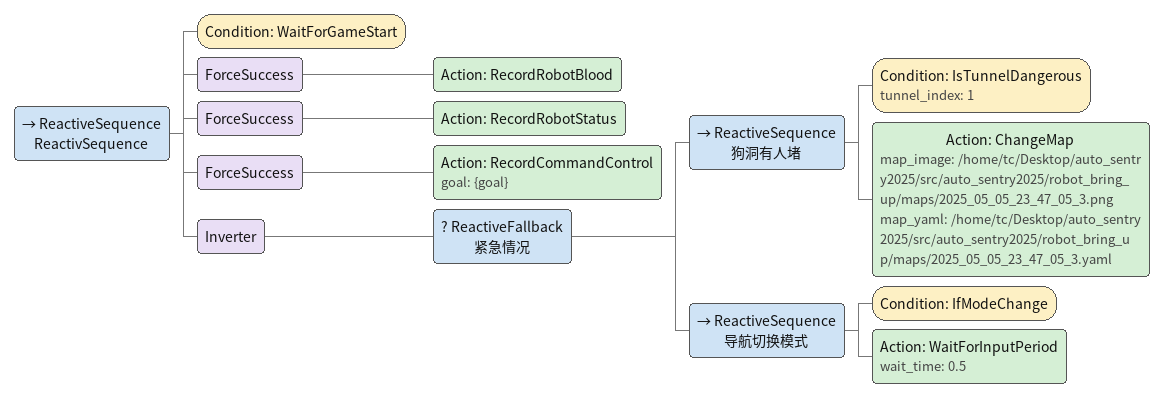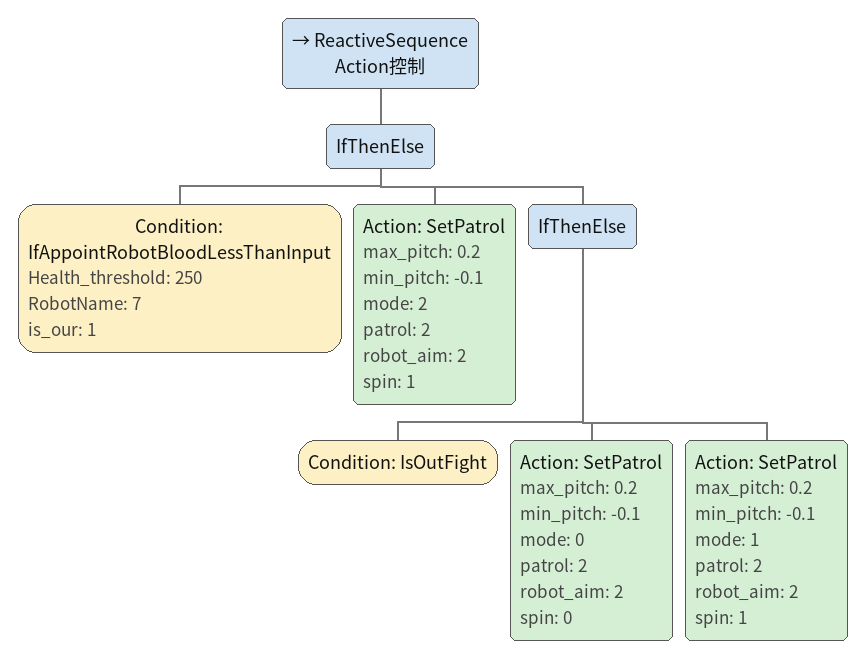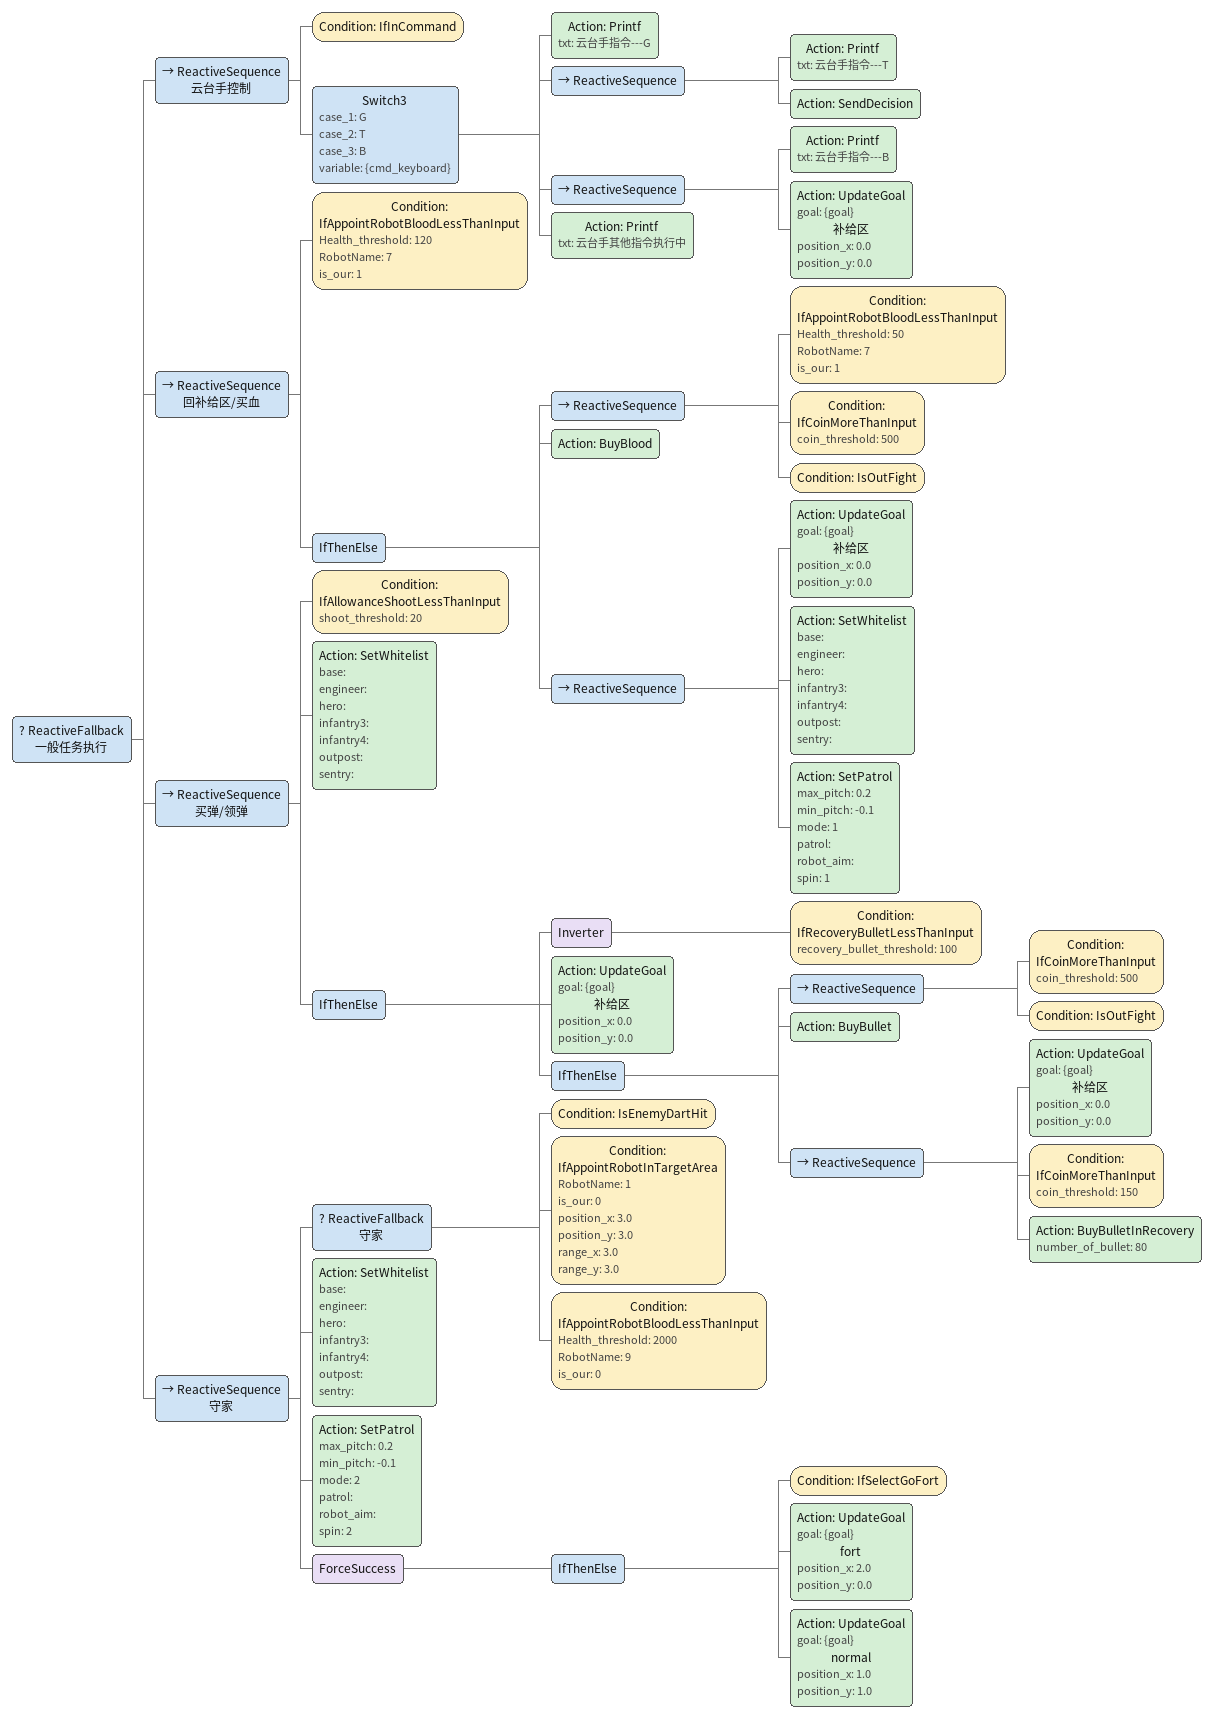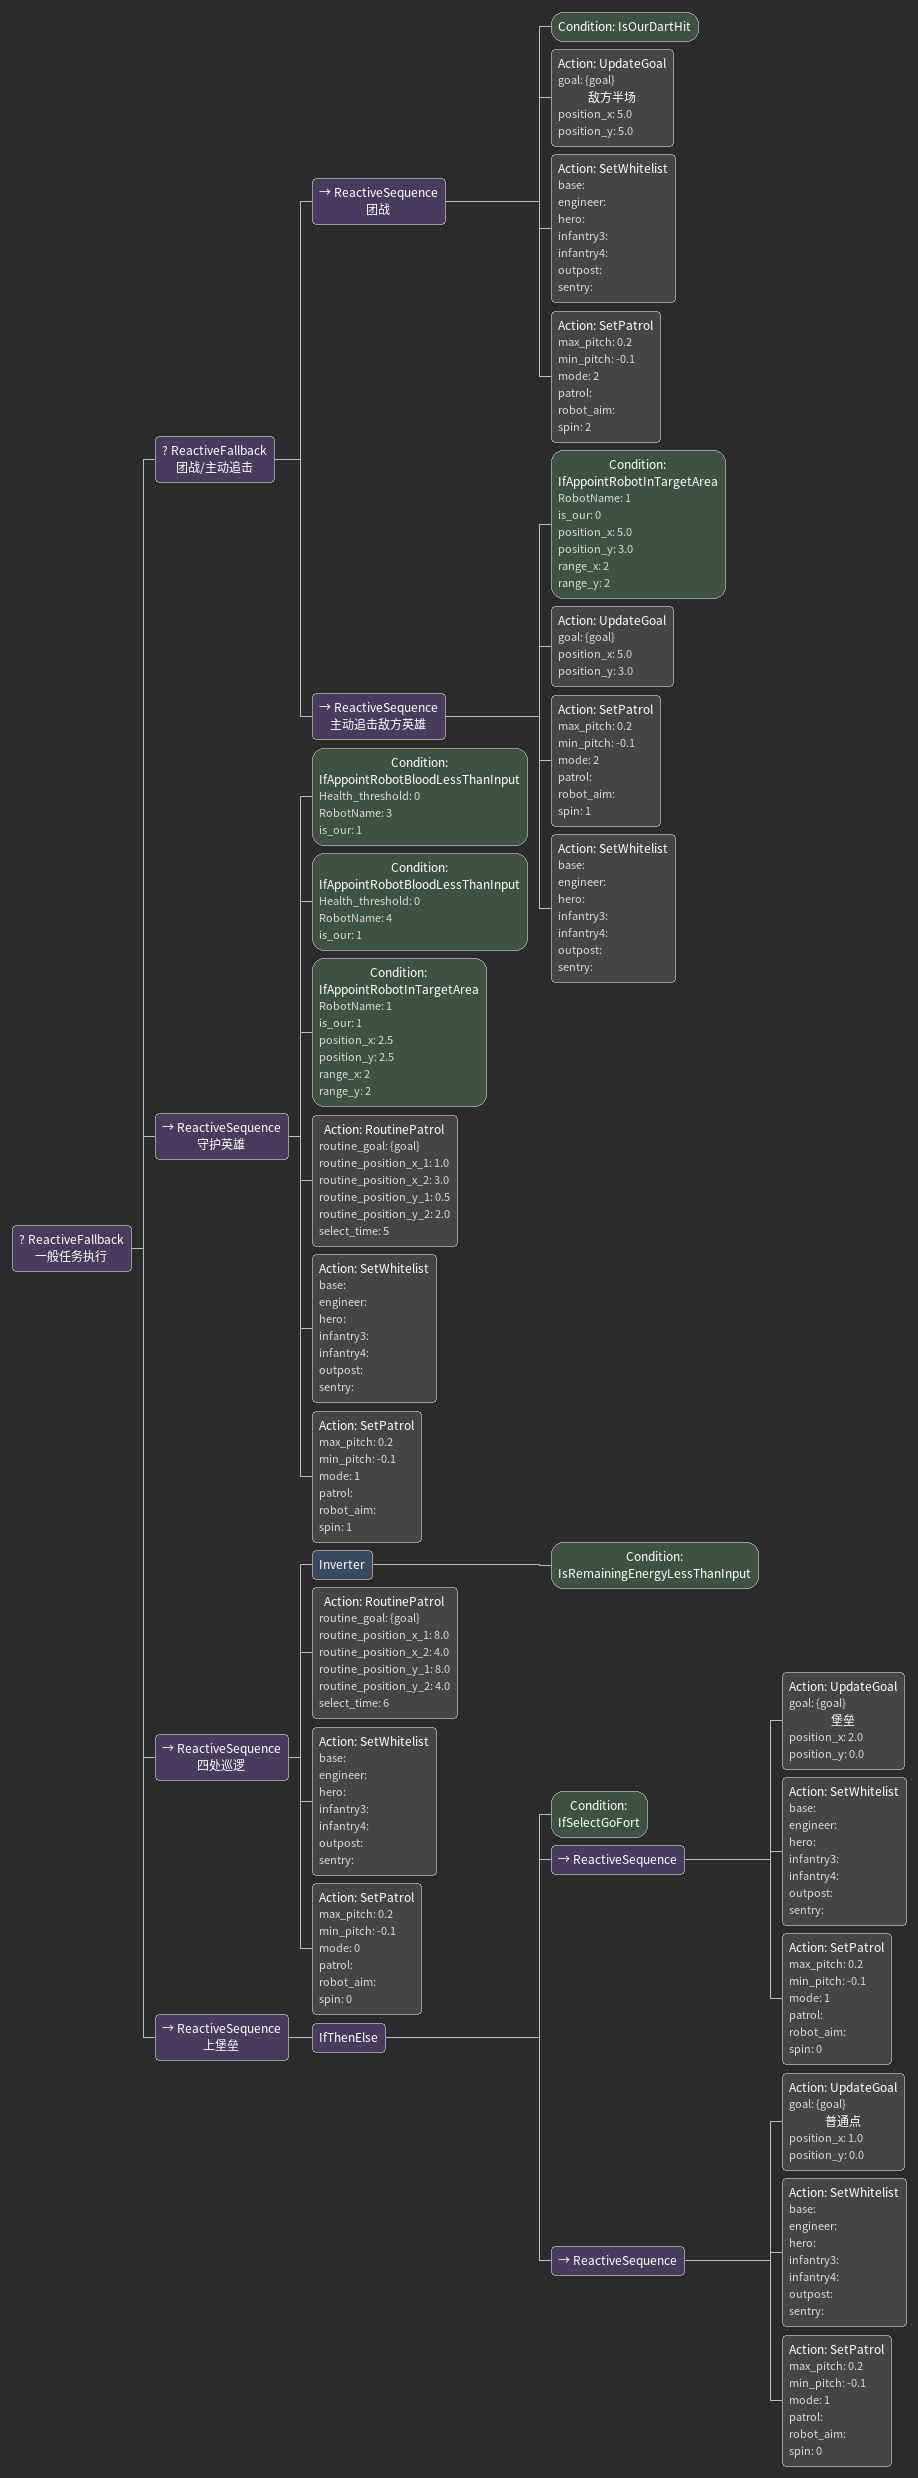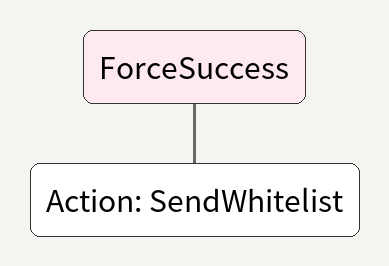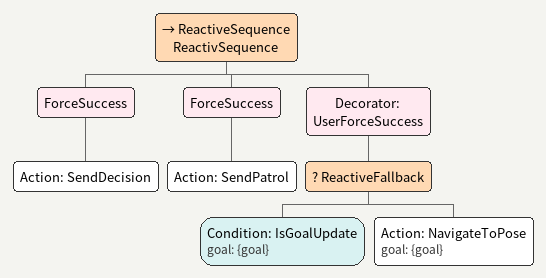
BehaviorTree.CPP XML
<ReactiveSequence name="ReactivSequence">
    <Condition ID="WaitForGameStart"/>
    <ForceSuccess>
        <Action ID="RecordRobotBlood"/>
    </ForceSuccess>
    <ForceSuccess>
        <Action ID="RecordRobotStatus"/>
    </ForceSuccess>
    <ForceSuccess>
        <Action ID="RecordCommandControl" goal="{goal}"/>
    </ForceSuccess>
    <Inverter>
        <ReactiveFallback name="紧急情况">
            <ReactiveSequence name="狗洞有人堵">
                <Condition ID="IsTunnelDangerous" tunnel_index="1"/>
                <Action ID="ChangeMap" map_image="/home/tc/Desktop/auto_sentry2025/src/auto_sentry2025/robot_bring_up/maps/2025_05_05_23_47_05_3.png" map_yaml="/home/tc/Desktop/auto_sentry2025/src/auto_sentry2025/robot_bring_up/maps/2025_05_05_23_47_05_3.yaml"/>
            </ReactiveSequence>
            <ReactiveSequence name="导航切换模式">
                <Condition ID="IfModeChange"/>
                <Action ID="WaitForInputPeriod" wait_time="0.5"/>
            </ReactiveSequence>
        </ReactiveFallback>
    </Inverter>
</ReactiveSequence>

<ReactiveSequence name="Action控制">
    <IfThenElse>
        <Condition Health_threshold="250" ID="IfAppointRobotBloodLessThanInput" RobotName="7" is_our="1"/>
        <Action ID="SetPatrol" max_pitch="0.2" min_pitch="-0.1" mode="2" patrol="2" robot_aim="2" spin="1"/>
        <IfThenElse>
            <Condition ID="IsOutFight"/>
            <Action ID="SetPatrol" max_pitch="0.2" min_pitch="-0.1" mode="0" patrol="2" robot_aim="2" spin="0"/>
            <Action ID="SetPatrol" max_pitch="0.2" min_pitch="-0.1" mode="1" patrol="2" robot_aim="2" spin="1"/>
        </IfThenElse>
    </IfThenElse>
</ReactiveSequence>

<ReactiveFallback name="一般任务执行">
    <ReactiveSequence name="云台手控制">
        <Condition ID="IfInCommand"/>
        <Switch3 case_1="G" case_2="T" case_3="B" variable="{cmd_keyboard}">
            <Action ID="Printf" txt="云台手指令---G"/>
            <ReactiveSequence>
                <Action ID="Printf" txt="云台手指令---T"/>
                <Action ID="SendDecision"/>
            </ReactiveSequence>
            <ReactiveSequence>
                <Action ID="Printf" txt="云台手指令---B"/>
                <Action ID="UpdateGoal" goal="{goal}" name="补给区" position_x="0.0" position_y="0.0"/>
            </ReactiveSequence>
            <Action ID="Printf" txt="云台手其他指令执行中"/>
        </Switch3>
    </ReactiveSequence>
    <ReactiveSequence name="回补给区/买血">
        <Condition Health_threshold="120" ID="IfAppointRobotBloodLessThanInput" RobotName="7" is_our="1"/>
        <IfThenElse>
            <ReactiveSequence>
                <Condition Health_threshold="50" ID="IfAppointRobotBloodLessThanInput" RobotName="7" is_our="1"/>
                <Condition ID="IfCoinMoreThanInput" coin_threshold="500"/>
                <Condition ID="IsOutFight"/>
            </ReactiveSequence>
            <Action ID="BuyBlood"/>
            <ReactiveSequence>
                <Action ID="UpdateGoal" goal="{goal}" name="补给区" position_x="0.0" position_y="0.0"/>
                <Action ID="SetWhitelist" base="" engineer="" hero="" infantry3="" infantry4="" outpost="" sentry=""/>
                <Action ID="SetPatrol" max_pitch="0.2" min_pitch="-0.1" mode="1" patrol="" robot_aim="" spin="1"/>
            </ReactiveSequence>
        </IfThenElse>
    </ReactiveSequence>
    <ReactiveSequence name="买弹/领弹">
        <Condition ID="IfAllowanceShootLessThanInput" shoot_threshold="20"/>
        <Action ID="SetWhitelist" base="" engineer="" hero="" infantry3="" infantry4="" outpost="" sentry=""/>
        <IfThenElse>
            <Inverter>
                <Condition ID="IfRecoveryBulletLessThanInput" recovery_bullet_threshold="100"/>
            </Inverter>
            <Action ID="UpdateGoal" goal="{goal}" name="补给区" position_x="0.0" position_y="0.0"/>
            <IfThenElse>
                <ReactiveSequence>
                    <Condition ID="IfCoinMoreThanInput" coin_threshold="500"/>
                    <Condition ID="IsOutFight"/>
                </ReactiveSequence>
                <Action ID="BuyBullet"/>
                <ReactiveSequence>
                    <Action ID="UpdateGoal" goal="{goal}" name="补给区" position_x="0.0" position_y="0.0"/>
                    <Condition ID="IfCoinMoreThanInput" coin_threshold="150"/>
                    <Action ID="BuyBulletInRecovery" number_of_bullet="80"/>
                </ReactiveSequence>
            </IfThenElse>
        </IfThenElse>
    </ReactiveSequence>
    <ReactiveSequence name="守家">
        <ReactiveFallback name="守家">
            <Condition ID="IsEnemyDartHit"/>
            <Condition ID="IfAppointRobotInTargetArea" RobotName="1" is_our="0" position_x="3.0" position_y="3.0" range_x="3.0" range_y="3.0"/>
            <Condition Health_threshold="2000" ID="IfAppointRobotBloodLessThanInput" RobotName="9" is_our="0"/>
        </ReactiveFallback>
        <Action ID="SetWhitelist" base="" engineer="" hero="" infantry3="" infantry4="" outpost="" sentry=""/>
        <Action ID="SetPatrol" max_pitch="0.2" min_pitch="-0.1" mode="2" patrol="" robot_aim="" spin="2"/>
        <ForceSuccess>
            <IfThenElse>
                <Condition ID="IfSelectGoFort"/>
                <Action ID="UpdateGoal" goal="{goal}" name="fort" position_x="2.0" position_y="0.0"/>
                <Action ID="UpdateGoal" goal="{goal}" name="normal" position_x="1.0" position_y="1.0"/>
            </IfThenElse>
        </ForceSuccess>
    </ReactiveSequence>
</ReactiveFallback>

<ReactiveFallback name="一般任务执行">
    <ReactiveFallback name="团战/主动追击">
        <ReactiveSequence name="团战">
            <Condition ID="IsOurDartHit"/>
            <Action ID="UpdateGoal" goal="{goal}" name="敌方半场" position_x="5.0" position_y="5.0"/>
            <Action ID="SetWhitelist" base="" engineer="" hero="" infantry3="" infantry4="" outpost="" sentry=""/>
            <Action ID="SetPatrol" max_pitch="0.2" min_pitch="-0.1" mode="2" patrol="" robot_aim="" spin="2"/>
        </ReactiveSequence>
        <ReactiveSequence name="主动追击敌方英雄">
            <Condition ID="IfAppointRobotInTargetArea" RobotName="1" is_our="0" position_x="5.0" position_y="3.0" range_x="2" range_y="2"/>
            <Action ID="UpdateGoal" goal="{goal}" position_x="5.0" position_y="3.0"/>
            <Action ID="SetPatrol" max_pitch="0.2" min_pitch="-0.1" mode="2" patrol="" robot_aim="" spin="1"/>
            <Action ID="SetWhitelist" base="" engineer="" hero="" infantry3="" infantry4="" outpost="" sentry=""/>
        </ReactiveSequence>
    </ReactiveFallback>
    <ReactiveSequence name="守护英雄">
        <Condition Health_threshold="0" ID="IfAppointRobotBloodLessThanInput" RobotName="3" is_our="1"/>
        <Condition Health_threshold="0" ID="IfAppointRobotBloodLessThanInput" RobotName="4" is_our="1"/>
        <Condition ID="IfAppointRobotInTargetArea" RobotName="1" is_our="1" position_x="2.5" position_y="2.5" range_x="2" range_y="2"/>
        <Action ID="RoutinePatrol" routine_goal="{goal}" routine_position_x_1="1.0" routine_position_x_2="3.0" routine_position_y_1="0.5" routine_position_y_2="2.0" select_time="5"/>
        <Action ID="SetWhitelist" base="" engineer="" hero="" infantry3="" infantry4="" outpost="" sentry=""/>
        <Action ID="SetPatrol" max_pitch="0.2" min_pitch="-0.1" mode="1" patrol="" robot_aim="" spin="1"/>
    </ReactiveSequence>
    <ReactiveSequence name="四处巡逻">
        <Inverter>
            <Condition ID="IsRemainingEnergyLessThanInput"/>
        </Inverter>
        <Action ID="RoutinePatrol" routine_goal="{goal}" routine_position_x_1="8.0" routine_position_x_2="4.0" routine_position_y_1="8.0" routine_position_y_2="4.0" select_time="6"/>
        <Action ID="SetWhitelist" base="" engineer="" hero="" infantry3="" infantry4="" outpost="" sentry=""/>
        <Action ID="SetPatrol" max_pitch="0.2" min_pitch="-0.1" mode="0" patrol="" robot_aim="" spin="0"/>
    </ReactiveSequence>
    <ReactiveSequence name="上堡垒">
        <IfThenElse>
            <Condition ID="IfSelectGoFort"/>
            <ReactiveSequence>
                <Action ID="UpdateGoal" goal="{goal}" name="堡垒" position_x="2.0" position_y="0.0"/>
                <Action ID="SetWhitelist" base="" engineer="" hero="" infantry3="" infantry4="" outpost="" sentry=""/>
                <Action ID="SetPatrol" max_pitch="0.2" min_pitch="-0.1" mode="1" patrol="" robot_aim="" spin="0"/>
            </ReactiveSequence>
            <ReactiveSequence>
                <Action ID="UpdateGoal" goal="{goal}" name="普通点" position_x="1.0" position_y="0.0"/>
                <Action ID="SetWhitelist" base="" engineer="" hero="" infantry3="" infantry4="" outpost="" sentry=""/>
                <Action ID="SetPatrol" max_pitch="0.2" min_pitch="-0.1" mode="1" patrol="" robot_aim="" spin="0"/>
            </ReactiveSequence>
        </IfThenElse>
    </ReactiveSequence>
</ReactiveFallback>

<ForceSuccess>
    <Action ID="SendWhitelist"/>
</ForceSuccess>

<ReactiveSequence name="ReactivSequence">
    <ForceSuccess>
        <Action ID="SendDecision"/>
    </ForceSuccess>
    <ForceSuccess>
        <Action ID="SendPatrol"/>
    </ForceSuccess>
    <Decorator ID="UserForceSuccess">
        <ReactiveFallback>
            <Condition ID="IsGoalUpdate" goal="{goal}"/>
            <Action ID="NavigateToPose" goal="{goal}"/>
        </ReactiveFallback>
    </Decorator>
</ReactiveSequence>
